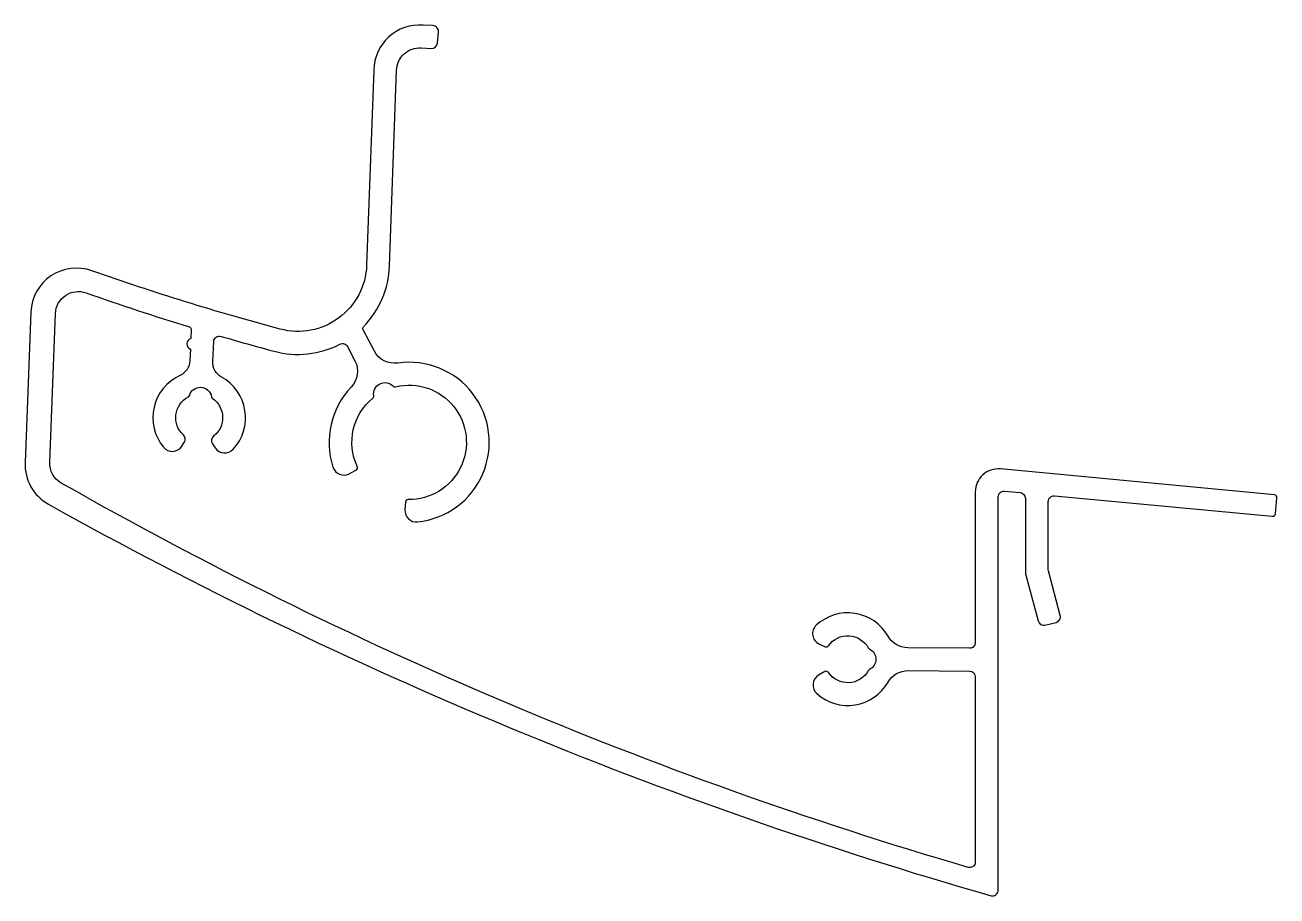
# Model space of a CAD drawing. Extents: x 328 to 438, y 5 to 81.
import ezdxf

# ---------------------------------------------------------------- set-up
doc = ezdxf.new("R2010")
doc.units = 0
doc.layers.get('0').update_dxf_attribs({"linetype": 'CONTINUOUS'})

msp = doc.modelspace()

# ---------------------------------------------------------------- linework, layer by layer
at = {"color": 0, "linetype": 'CONTINUOUS'}
msp.add_lwpolyline([(410.65, 7.3, -0.058239), (331.42, 40.9, -0.279987), (330.41, 42.72), (330.91, 55.72, -0.505555), (333.58, 57.53, 0.010856), (342.61, 54.55, -0.341823), (342.78, 54.3), (342.75, 53.54, 0.709168), (342.71, 52.6), (342.66, 51.6, -0.282072), (341.79, 50.3, 0.493758), (340.35, 44.03, 0.501011), (341.95, 44.11), (342.17, 44.45, 0.372918), (342.09, 45.1, -0.516906), (342.49, 48.42, 0.197297), (342.61, 48.56, -0.789091), (344.55, 48.45, 0.197297), (344.65, 48.29, -0.501767), (344.73, 45, 0.394802), (344.63, 44.33), (344.87, 43.97, 0.480678), (346.43, 43.85, 0.487546), (345.43, 50.16, -0.284128), (344.66, 51.53), (344.74, 53.27, -0.486417), (345.38, 53.72, 0.005518), (350.03, 52.42, 0.186526), (355.77, 53.04, -0.414683), (356.44, 52.83), (357.08, 51.58, -0.319157), (356.75, 49.29, 0.276044), (355.16, 42.29, 0.464153), (356.58, 41.71), (357.17, 42.02, 0.400329), (357.28, 42.35, -0.341264), (358.63, 48.31, 0.259744), (358.72, 48.54, -0.716904), (360.41, 49.39, 0.259744), (360.65, 49.32, -1.134101), (361.74, 39.46, 0.400329), (361.49, 39.23), (361.45, 38.56, 0.464153), (362.55, 37.5, 1.018622), (360.83, 51.39, -0.315282), (358.78, 52.43), (357.79, 54.28, -0.326824), (357.83, 54.57, 0.186684), (360.1, 59.88), (360.72, 76.97, -0.433673), (362.88, 78.94), (363.76, 78.9, 0.399207), (364.28, 79.36), (364.37, 80.35, 0.429867), (363.89, 80.9), (363.03, 80.93, 0.433673), (358.72, 76.99), (358.1, 59.95, -0.482493), (350.55, 54.36, -0.019858), (334.1, 59.46, 0.505778), (328.76, 55.85), (328.26, 42.69, 0.282329), (330.3, 39.04, 0.057511), (412.66, 4.82, 0.499614), (413.29, 5.3), (413.29, 39.69, -0.441965), (413.84, 40.19), (415.2, 40.06, -0.386675), (415.66, 39.57), (415.66, 33.09, 0.064322), (415.68, 32.96), (416.77, 28.84, 0.408166), (417.37, 28.48), (418.34, 28.72, 0.420287), (418.71, 29.33), (417.68, 33.22, -0.064322), (417.66, 33.35), (417.66, 39.28, -0.4423), (418.2, 39.78), (437.24, 37.99, 0.414214), (437.51, 38.22), (437.65, 39.61, 0.414214), (437.42, 39.88), (413.48, 42.13, 0.441965), (411.29, 40.14), (411.29, 26.95, -0.417168), (410.79, 26.45), (405.38, 26.5, -0.266328), (403.66, 27.51, 0.482611), (397.39, 28.47, 0.534219), (397.66, 26.82), (398.16, 26.59, 0.362066), (398.47, 26.68, -0.553112), (401.94, 26.49, 0.152016), (402.05, 26.39, -0.621783), (402.04, 24.6, 0.152016), (401.94, 24.49, -0.555645), (398.46, 24.33, 0.391724), (398.13, 24.41), (397.6, 24.1, 0.507933), (397.43, 22.5, 0.479759), (403.67, 23.49, -0.272111), (405.42, 24.5), (410.8, 24.45, -0.411265), (411.29, 23.95), (411.29, 7.78, -0.500293)], format="xyb", close=True, dxfattribs=at)

doc.saveas('drawing.dxf')
